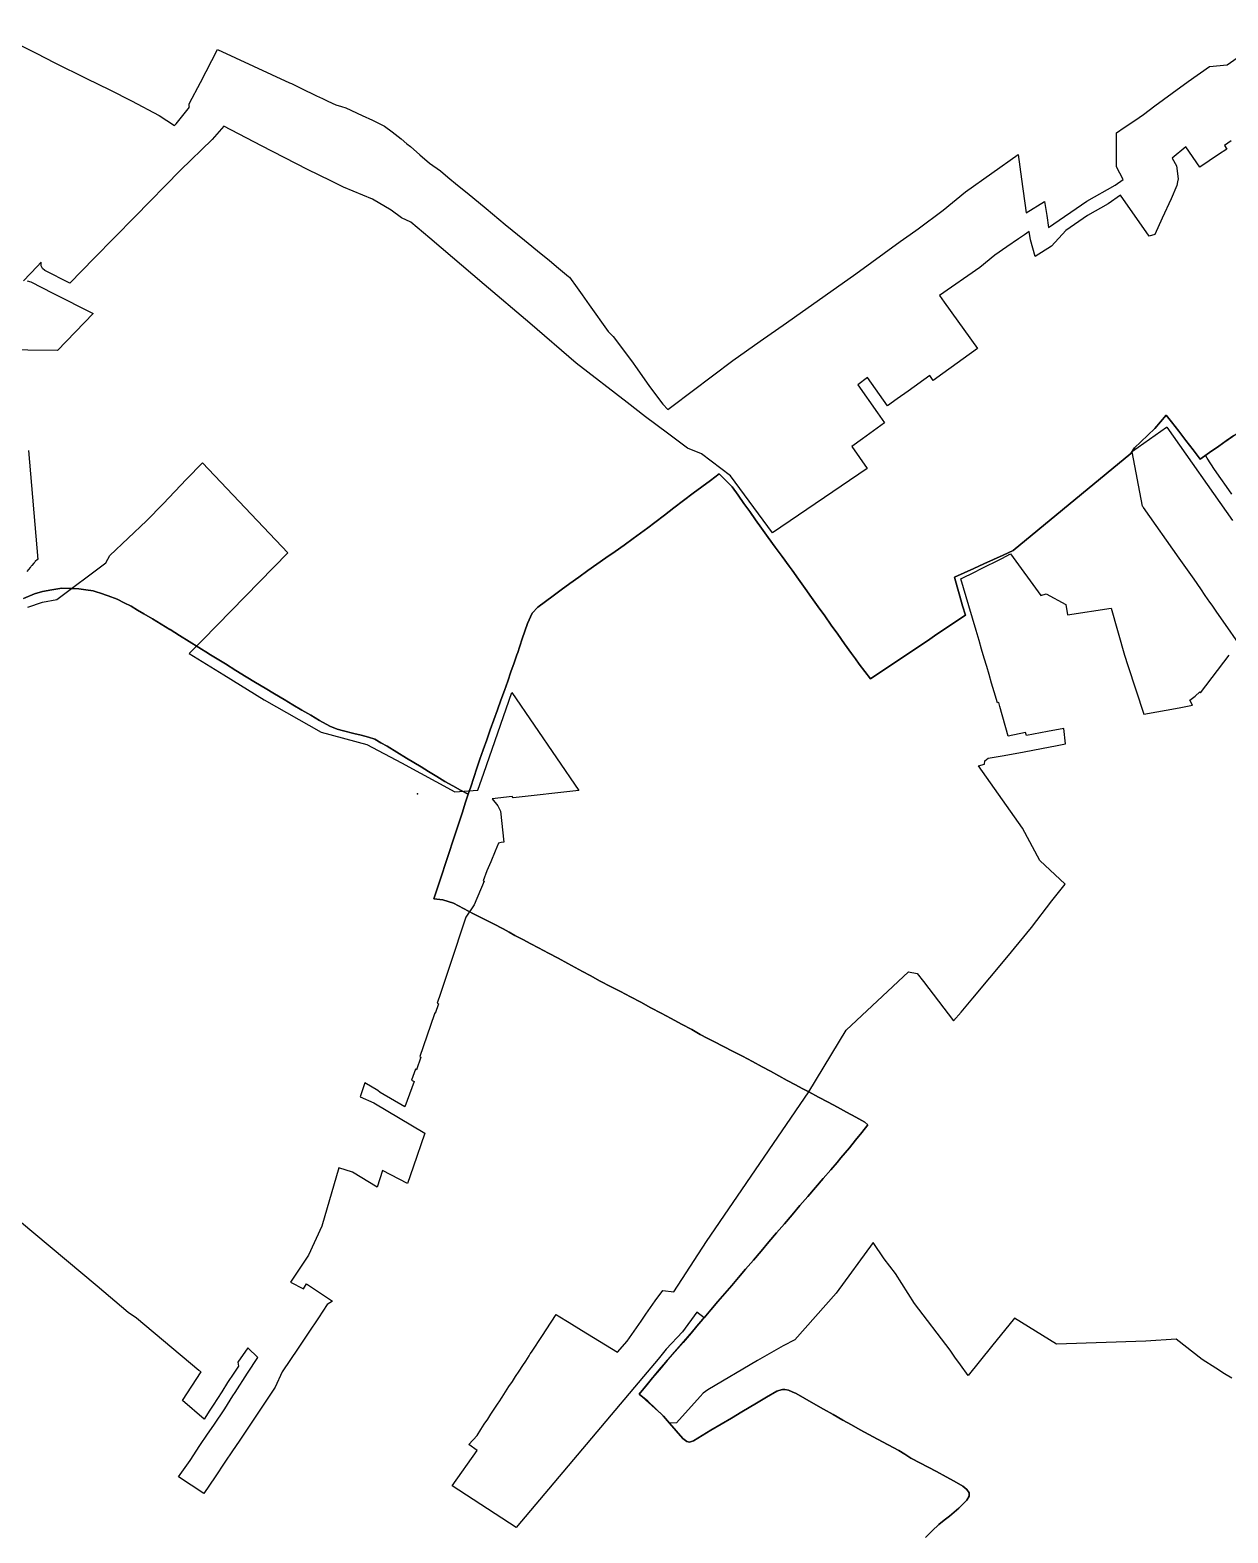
# Model space of a CAD drawing. Header units: inches. Extents: x 11258954 to 11313122, y 3645444 to 3695200.
# Drawn here: x 11287435 to 11292280, y 3668442 to 3674523 of the extents above; entities that cross this region are included whole.
import ezdxf

# ---------------------------------------------------------------- set-up
doc = ezdxf.new("R2010")
doc.units = ezdxf.units.IN
doc.header["$MEASUREMENT"] = 0
for name, color, linetype in [('EnterpriseZone', 103, 'Continuous'), ('PollingPlace', 42, 'Continuous'), ('VotingPrecinct', 233, 'Continuous'), ('Ward', 133, 'Continuous')]:
    doc.layers.add(name, color=color, linetype=linetype)

msp = doc.modelspace()

# ---------------------------------------------------------------- linework, layer by layer
at = {"layer": 'EnterpriseZone'}
for points in [[(11287274, 3674523, 0), (11287461.75, 3674427.9375, 0), (11287532, 3674392.25, 0), (11287663.25, 3674327.375, 0), (11287756.9435, 3674281.2545, 0), (11287845, 3674236.25, 0), (11287957, 3674177, 0), (11288019, 3674137.25, 0), (11288022, 3674140, 0), (11288026, 3674143, 0), (11288080, 3674211.25, 0), (11288079, 3674214.25, 0), (11288079, 3674215.25, 0), (11288079, 3674216.25, 0), (11288079, 3674217.25, 0), (11288079, 3674218.5, 0), (11288079, 3674219.5, 0), (11288079, 3674220.5, 0), (11288079, 3674221.5, 0), (11288079, 3674222.5, 0), (11288079, 3674223.5, 0), (11288079, 3674224.5, 0), (11288080, 3674225.5, 0), (11288080, 3674226.5, 0), (11288080, 3674227.5, 0), (11288124, 3674311, 0), (11288193, 3674445, 0), (11288484, 3674310, 0), (11288492, 3674306.25, 0), (11288506, 3674299.75, 0), (11288528, 3674289, 0), (11288552, 3674277.5, 0), (11288572, 3674268.25, 0), (11288594, 3674257.5, 0), (11288617, 3674246.25, 0), (11288639, 3674235.75, 0), (11288671, 3674220.5, 0), (11288694, 3674213.5, 0), (11288712.5, 3674207.8125, 0), (11288778, 3674177.5, 0), (11288820, 3674158.5, 0), (11288868, 3674134, 0), (11288899.446, 3674111.2985, 0), (11288935.875, 3674082.5625, 0), (11288958.9315, 3674063.2735, 0), (11288973, 3674051.75, 0), (11289012, 3674017.75, 0), (11289051, 3673984, 0), (11289094.4025, 3673952.792, 0), (11289125.295, 3673927.3825, 0), (11289163.904, 3673895.612, 0), (11289202.513, 3673863.842, 0), (11289279.731, 3673800.3015, 0), (11289356.949, 3673736.761, 0), (11289434.1665, 3673673.2205, 0), (11289502.1185, 3673617.305, 0), (11289533.9065, 3673591.418, 0), (11289564.6345, 3673565.805, 0), (11289612.587, 3673526.346, 0), (11289617.297, 3673522.4705, 0), (11289647.6405, 3673479.752, 0), (11289668.0345, 3673451.0415, 0), (11289695.9545, 3673411.7345, 0), (11289772.627, 3673303.792, 0), (11289793, 3673282.75, 0), (11289867, 3673185, 0), (11289891, 3673151.5, 0), (11289940, 3673081, 0), (11289994, 3673009.75, 0), (11290013.896, 3672987.2635, 0), (11290030.66, 3672999.3015, 0), (11290277, 3673186.5, 0), (11290388, 3673264.25, 0), (11290495, 3673338.5, 0), (11290527, 3673361.25, 0), (11290774.8555, 3673536.9935, 0), (11290954.556, 3673666.9215, 0), (11290995.1245, 3673696.2085, 0), (11291026.657, 3673718.972, 0), (11291128.906, 3673793.5385, 0), (11291219, 3673868.25, 0), (11291432, 3674020, 0), (11291445.446, 3673919.154, 0), (11291464.713, 3673783.7525, 0), (11291538.704, 3673828.964, 0), (11291547.1045, 3673773.025, 0), (11291554.677, 3673724.1415, 0), (11291709.186, 3673830.802, 0), (11291823.642, 3673895.154, 0), (11291856.164, 3673918.4445, 0), (11291829, 3673969, 0), (11291829.9155, 3674107.0385, 0), (11291860.9395, 3674128.2385, 0), (11291903.395, 3674157.2505, 0), (11291938.899, 3674181.5125, 0), (11291985, 3674217, 0), (11292055, 3674267.375, 0), (11292120, 3674314.5, 0), (11292205, 3674375.5, 0), (11292276.451, 3674382.28, 0), (11292349.2105, 3674431.7775, 0)], [(11292293.168, 3674074.652, 0), (11292265.8505, 3674056.138, 0), (11292275.668, 3674041.6515, 0), (11292242.556, 3674019.211, 0), (11292166.3985, 3673967.597, 0), (11292110.296, 3674050.3775, 0), (11292055.173, 3674004.534, 0), (11292071.658, 3673973.0955, 0), (11292078.694, 3673921.2945, 0), (11292076.2845, 3673908.375, 0), (11292073.504, 3673893.464, 0), (11292050.125, 3673839.8125, 0), (11292014.5, 3673762, 0), (11291984.125, 3673696.3125, 0), (11291961.894, 3673688.745, 0), (11291845.308, 3673854.4495, 0), (11291796.237, 3673819.9235, 0), (11291712.764, 3673772.5365, 0), (11291624.0695, 3673711.3, 0), (11291566.7725, 3673648.9095, 0), (11291500.3585, 3673607.1395, 0), (11291482.064, 3673674.015, 0), (11291476.1275, 3673707.836, 0), (11291457.075, 3673694.655, 0), (11291433.2185, 3673678.1505, 0), (11291386.323, 3673645.7075, 0), (11291337.123, 3673611.67, 0), (11291276.351, 3673562.247, 0), (11291113.231, 3673448.2495, 0), (11291132.258, 3673422.43, 0), (11291267, 3673235, 0), (11291127.188, 3673132.7895, 0), (11291088.3505, 3673104.3975, 0), (11291073.957, 3673124.592, 0), (11290987.005, 3673062.446, 0), (11290942.4945, 3673030.6345, 0), (11290902.458, 3673002.02, 0), (11290822.7985, 3673117.1675, 0), (11290782.454, 3673087.621, 0), (11290862.9675, 3672973.7955, 0), (11290891.627, 3672933.2775, 0), (11290802.633, 3672869.3665, 0), (11290759.0255, 3672838.05, 0), (11290821, 3672749.5, 0), (11290438, 3672488, 0), (11290267.829, 3672718.532, 0), (11290150.5, 3672808.25, 0), (11290094, 3672830.75, 0), (11290013.746, 3672892.0295, 0), (11289924, 3672958, 0), (11289850, 3673015.75, 0), (11289644, 3673174.5, 0), (11289456.2735, 3673336.397, 0), (11289271.9635, 3673493.0355, 0), (11289051.5325, 3673680.3055, 0), (11288975.322, 3673745.051, 0), (11288937.25, 3673763.75, 0), (11288895, 3673794.75, 0), (11288820, 3673838.75, 0), (11288703, 3673887.5, 0), (11288651.5, 3673912.625, 0), (11288557, 3673958.5, 0), (11288371, 3674055, 0), (11288218, 3674134.75, 0), (11288171, 3674079.5, 0), (11288043.751, 3673956.3595, 0), (11287858.6605, 3673767.795, 0), (11287693.6355, 3673599.402, 0), (11287595, 3673498.5, 0), (11287494.3125, 3673550.6195, 0), (11287485.486, 3673558.289, 0), (11287479, 3673568.5, 0), (11287479, 3673575.25, 0), (11287480, 3673583.75, 0), (11287463.8445, 3673566.918, 0), (11287407.6565, 3673508.378, 0)], [(11287423.115, 3673508.428, 0), (11287437.85, 3673503.754, 0), (11287527.021, 3673458.4895, 0), (11287690, 3673375.5, 0), (11287546, 3673226.5, 0), (11287183.4485, 3673230.615, 0)], [(11292323.1045, 3672041.9875, 0), (11292270.458, 3672117.435, 0), (11292254.435, 3672140.397, 0), (11292232.4995, 3672171.8335, 0), (11292215.925, 3672195.473, 0), (11292207.532, 3672207.501, 0), (11292188.4575, 3672234.837, 0), (11292170.116, 3672262.519, 0), (11292143.2295, 3672300.633, 0), (11292096.8365, 3672366.5105, 0), (11292082.9305, 3672386.257, 0), (11291938.241, 3672591.7145, 0), (11291937.739, 3672592.4275, 0), (11291935.8285, 3672595.1405, 0), (11291935.1255, 3672596.1385, 0), (11291934.863, 3672596.834, 0), (11291892.248, 3672816.13, 0), (11291891.9915, 3672817.7855, 0), (11291894.1355, 3672819.298, 0), (11292032.253, 3672916.7315, 0), (11292032.927, 3672915.7745, 0), (11292298.7615, 3672538.294, 0)], [(11292296, 3672645.25, 0), (11292274, 3672676.5, 0), (11292251, 3672708.5, 0), (11292226, 3672745.25, 0), (11292195.973, 3672790.0535, 0), (11292189.8645, 3672802.3605, 0), (11292351.427, 3672914.307, 0)], [(11287429, 3672822.25, 0), (11287465.9615, 3672380.718, 0), (11287466, 3672380.25, 0), (11287465.113, 3672380.018, 0), (11287456, 3672372.5, 0), (11287454, 3672369.5, 0), (11287450, 3672366, 0), (11287442, 3672357, 0), (11287439, 3672353.75, 0), (11287438, 3672351.5, 0), (11287435, 3672348, 0), (11287422, 3672332, 0)], [(11287426, 3672187.5, 0), (11287485, 3672208.5, 0), (11287543.125, 3672218.1875, 0), (11287741, 3672367, 0), (11287758, 3672397.25, 0), (11287905.5905, 3672537.722, 0), (11287973.1605, 3672606.137, 0), (11288068.201, 3672705.2245, 0), (11288132, 3672772, 0), (11288477.6795, 3672407.768, 0), (11288133, 3672055.25, 0), (11288078, 3672000, 0), (11288218.026, 3671913.8575, 0), (11288381.5625, 3671812.9375, 0), (11288612.0625, 3671681.7815, 0), (11288797.1875, 3671631.719, 0), (11288936.8165, 3671557.397, 0), (11289153, 3671440.5, 0), (11289246.155, 3671447.527, 0), (11289269.787, 3671516.295, 0), (11289383.369, 3671842.275, 0), (11289654.38, 3671445.9385, 0), (11289388.5635, 3671416.766, 0), (11289384.9325, 3671421.2035, 0), (11289304.399, 3671412.681, 0), (11289326.487, 3671383.9635, 0), (11289338, 3671362.5, 0), (11289351, 3671237, 0), (11289340.5, 3671235.0935, 0), (11289330, 3671233.1875, 0), (11289316, 3671200.25, 0), (11289298, 3671157.5, 0), (11289283, 3671121.25, 0), (11289267, 3671081, 0), (11289271, 3671079, 0), (11289230.625, 3670983.1875, 0), (11289197, 3670933, 0), (11289133, 3670737.25, 0), (11289095, 3670624.25, 0), (11289082, 3670585, 0), (11289087.25, 3670582.25, 0), (11289073.625, 3670544.1875, 0), (11289071.635, 3670545.7025, 0), (11289069.615, 3670538.8045, 0), (11289011, 3670370, 0), (11289016, 3670367.5, 0), (11288998, 3670315.5, 0), (11288993.9505, 3670317.8625, 0), (11288978, 3670273.75, 0), (11288988, 3670268.25, 0), (11288951, 3670165.5, 0), (11288851.416, 3670224.121, 0), (11288841.5935, 3670232.078, 0), (11288788.5, 3670263.625, 0), (11288769.8365, 3670206.2995, 0), (11288825, 3670181.5, 0), (11289031, 3670059.75, 0), (11288984.5, 3669921.875, 0), (11288962, 3669855, 0), (11288860, 3669908.5, 0), (11288839, 3669840.5, 0), (11288739, 3669901, 0), (11288683.137, 3669918.3625, 0), (11288615.076, 3669683.2745, 0), (11288561.3345, 3669566.0265, 0), (11288488.1145, 3669455.8955, 0), (11288540.5, 3669428.875, 0), (11288553.5, 3669449.125, 0), (11288658, 3669380, 0), (11288637, 3669366.25, 0), (11288601.125, 3669312.625, 0), (11288559.976, 3669250.2465, 0), (11288519.3125, 3669189.8125, 0), (11288454.243, 3669093.321, 0), (11288426, 3669031, 0), (11288280, 3668812.5, 0), (11288254, 3668773.25, 0), (11288222.875, 3668728.4375, 0), (11288183, 3668668, 0), (11288138, 3668601.5, 0), (11288035, 3668669, 0), (11288082, 3668734.25, 0), (11288122, 3668795, 0), (11288153, 3668841.5, 0), (11288178, 3668877.5, 0), (11288221.933, 3668943.9575, 0), (11288255, 3668996.5, 0), (11288264, 3669009.5, 0), (11288314, 3669087.75, 0), (11288356, 3669151.5, 0), (11288315, 3669190.25, 0), (11288274.907, 3669132.405, 0), (11288277.599, 3669116.836, 0), (11288258.537, 3669087.482, 0), (11288234.0285, 3669049.7415, 0), (11288209.9295, 3669013.0575, 0), (11288175.2085, 3668959.165, 0), (11288162.1375, 3668939.0365, 0), (11288138.4795, 3668902.606, 0), (11288050.911, 3668977.142, 0), (11288126.2535, 3669093.258, 0), (11288118.0585, 3669098.8365, 0), (11287865.376, 3669311.0815, 0), (11287832.0545, 3669333.313, 0), (11287706.759, 3669440.363, 0), (11287392.123, 3669703.8535, 0)], [(11292296, 3669067.5, 0), (11292266, 3669085, 0), (11292231, 3669108.5, 0), (11292176.537, 3669143.5175, 0), (11292070.401, 3669226.3435, 0), (11291947.7825, 3669217.75, 0), (11291586.321, 3669205.701, 0), (11291416.465, 3669311.2895, 0), (11291323.962, 3669196.4595, 0), (11291228.8925, 3669078.4435, 0), (11291198, 3669121.25, 0), (11291176, 3669153.25, 0), (11291156.7, 3669180.97, 0), (11291013, 3669370.5, 0), (11290935, 3669491.25, 0), (11290889, 3669551, 0), (11290845, 3669617, 0), (11290695, 3669411.25, 0), (11290528, 3669222.5, 0), (11290481, 3669199.25, 0), (11290377, 3669139.25, 0), (11290177, 3669020.25, 0), (11290158, 3669007, 0), (11290145.333, 3668993.6295, 0), (11290050, 3668886.75, 0), (11290021, 3668886, 0), (11289989.258, 3668922.099, 0), (11289899, 3669002.75, 0), (11289980, 3669102, 0), (11290123.225, 3669267.0015, 0), (11290161, 3669312, 0), (11290132.1605, 3669334.8535, 0), (11290073.3085, 3669255.3565, 0), (11290008.4355, 3669184.6615, 0), (11289976, 3669144.5, 0), (11289945.7015, 3669109.1515, 0), (11289916, 3669074.5, 0), (11289401, 3668464, 0), (11289142, 3668632.5, 0), (11289243, 3668774.75, 0), (11289209, 3668799, 0), (11289243, 3668836.5, 0), (11289258, 3668860.25, 0), (11289272, 3668881.5, 0), (11289286, 3668902, 0), (11289299, 3668922.5, 0), (11289315, 3668946.5, 0), (11289328, 3668966.25, 0), (11289332, 3668972.75, 0), (11289344, 3668991.25, 0), (11289358, 3669013.25, 0), (11289372, 3669034, 0), (11289386, 3669054.5, 0), (11289399, 3669075, 0), (11289413, 3669096.5, 0), (11289428, 3669119.5, 0), (11289440, 3669137.25, 0), (11289453, 3669158, 0), (11289458, 3669166, 0), (11289463, 3669172.75, 0), (11289508, 3669240.5, 0), (11289523, 3669263.5, 0), (11289563, 3669325, 0), (11289570.75, 3669320.3575, 0), (11289616, 3669293.25, 0), (11289666, 3669261.75, 0), (11289811.13, 3669173.5245, 0), (11289850, 3669217.25, 0), (11289906.42, 3669298.725, 0), (11289917.584, 3669314.847, 0), (11289926, 3669327, 0), (11289963.8245, 3669380.3995, 0), (11289994, 3669423, 0), (11290038.443, 3669416.8565, 0), (11290170.5855, 3669621.0205, 0), (11290585, 3670226.75, 0), (11290736, 3670475.75, 0), (11290988, 3670711.5, 0), (11291023, 3670706, 0), (11291048.545, 3670672.505, 0), (11291170, 3670513.25, 0), (11291200.6725, 3670549.428, 0), (11291248, 3670605.25, 0), (11291385.5, 3670770.375, 0), (11291485, 3670891.25, 0), (11291568, 3670999.5, 0), (11291622, 3671067.5, 0), (11291519, 3671163.25, 0), (11291449, 3671293, 0), (11291270.7895, 3671545.118, 0), (11291295.2345, 3671552.348, 0), (11291296.2915, 3671566.519, 0), (11291310.0715, 3671576.4225, 0), (11291367.2495, 3671586.211, 0), (11291434.857, 3671598.782, 0), (11291484.0435, 3671608.0585, 0), (11291533.341, 3671617.2235, 0), (11291582.4605, 3671626.5915, 0), (11291623.694, 3671634.258, 0), (11291615.753, 3671696.8935, 0), (11291550.7445, 3671684.7545, 0), (11291465.6985, 3671668.8595, 0), (11291461.4195, 3671679.922, 0), (11291391.062, 3671666.3205, 0), (11291357.4855, 3671785.3825, 0), (11291352.934, 3671801.5215, 0), (11291347.8665, 3671800.5095, 0), (11291334.529, 3671845.515, 0), (11291324.1445, 3671880.6735, 0), (11291313.76, 3671915.832, 0), (11291304.483, 3671947.2405, 0), (11291294.3705, 3671981.4785, 0), (11291283.748, 3672017.4425, 0), (11291273.409, 3672052.4475, 0), (11291261.4755, 3672092.852, 0), (11291231.79, 3672193.3705, 0), (11291199.61, 3672302.338, 0), (11291257.478, 3672331.3305, 0), (11291277.609, 3672341.416, 0), (11291365.182, 3672385.291, 0), (11291400.9535, 3672403.213, 0), (11291523.031, 3672235.51, 0), (11291545.0625, 3672242.114, 0), (11291624.63, 3672197.8925, 0), (11291631.821, 3672157.3245, 0), (11291807.5505, 3672184.1175, 0), (11291862.378, 3671993.6965, 0), (11291874.6525, 3671951.0655, 0), (11291940, 3671754.75, 0), (11292082.836, 3671780.9345, 0), (11292136.8785, 3671791.6265, 0), (11292126.1865, 3671812.058, 0), (11292147.6574, 3671827.3053, 0), (11292166.8005, 3671845.389, 0), (11292169.119, 3671840.898, 0), (11292169.2915, 3671840.5645, 0), (11292284.6815, 3671993.0065, 0)]]:
    msp.add_polyline3d(points, dxfattribs=at)
at = {"layer": 'PollingPlace'}
msp.add_point((11289002.141, 3671431.9675), dxfattribs=at)
at = {"layer": 'VotingPrecinct'}
for points in [[(11292303.667, 3672882.2505, 0), (11292273.3335, 3672861.0005, 0), (11292243, 3672839.7505, 0), (11292205.4995, 3672813.5, 0), (11292167.9995, 3672787.25, 0), (11292138.9995, 3672824.9375, 0), (11292109.9995, 3672862.625, 0), (11292080.9995, 3672900.3125, 0), (11292051.9995, 3672937.9995, 0), (11292029.982, 3672964.9695, 0), (11292007.0635, 3672937.821, 0), (11291984.145, 3672910.6725, 0), (11291956.0725, 3672883.9615, 0), (11291927.9995, 3672857.2505, 0), (11291901.9995, 3672832.499, 0), (11291888.0005, 3672808.9995, 0), (11291410.9125, 3672416.4475, 0), (11291371.4275, 3672398.5045, 0), (11291331.9425, 3672380.562, 0), (11291292.458, 3672362.619, 0), (11291252.9725, 3672344.6765, 0), (11291213.488, 3672326.7335, 0), (11291174.003, 3672308.7905, 0), (11291185.0025, 3672270.4055, 0), (11291196.0015, 3672232.0205, 0), (11291207.001, 3672193.635, 0), (11291218.0005, 3672155.25, 0), (11291179.6005, 3672129.4745, 0), (11291141.2005, 3672103.7, 0), (11291102.8005, 3672077.9245, 0), (11291064.4005, 3672052.1495, 0), (11291026.0005, 3672026.3745, 0), (11290987.6, 3672000.5995, 0), (11290949.2005, 3671974.8245, 0), (11290910.8, 3671949.049, 0), (11290872.4005, 3671923.2745, 0), (11290834, 3671897.499, 0), (11290811.5, 3671927.1245, 0), (11290789.0005, 3671956.75, 0), (11290773.275, 3671978.3755, 0), (11290757.5495, 3672000.001, 0), (11290729.775, 3672039.25, 0), (11290702, 3672078.4995, 0), (11290675.5715, 3672115.571, 0), (11290649.1425, 3672152.6425, 0), (11290622.714, 3672189.7145, 0), (11290596.2855, 3672226.786, 0), (11290569.8565, 3672263.8575, 0), (11290543.428, 3672300.929, 0), (11290516.999, 3672338.001, 0), (11290505.001, 3672354.2505, 0), (11290477.001, 3672392.5, 0), (11290449.001, 3672430.7495, 0), (11290421.0005, 3672468.9995, 0), (11290393.0005, 3672507.249, 0), (11290369.4005, 3672540.7995, 0), (11290345.8005, 3672574.35, 0), (11290322.2, 3672607.9, 0), (11290298.6, 3672641.4505, 0), (11290275, 3672675.001, 0), (11290248.5005, 3672701.001, 0), (11290222.0005, 3672727, 0), (11290187.0005, 3672700.9165, 0), (11290152.0005, 3672674.833, 0), (11290117.0005, 3672648.7495, 0), (11290078.2505, 3672619, 0), (11290039.501, 3672589.25, 0), (11290000.7505, 3672559.5005, 0), (11289962.0005, 3672529.7505, 0), (11289933.0005, 3672508.167, 0), (11289904.0005, 3672486.584, 0), (11289875, 3672465.0005, 0), (11289838, 3672439.188, 0), (11289801, 3672413.375, 0), (11289764, 3672387.5625, 0), (11289727, 3672361.7495, 0), (11289690.8765, 3672335.642, 0), (11289654.753, 3672309.534, 0), (11289618.6295, 3672283.4265, 0), (11289582.506, 3672257.3185, 0), (11289551.0665, 3672234.0875, 0), (11289519.6265, 3672210.857, 0), (11289488.187, 3672187.626, 0), (11289465.654, 3672163.5465, 0), (11289447.2975, 3672121.0205, 0), (11289436.1485, 3672090.0105, 0), (11289424.9995, 3672059, 0), (11289415.5005, 3672029.7505, 0), (11289406.001, 3672000.5005, 0), (11289405.826, 3671999.9995, 0), (11289405.497, 3671999.0585, 0), (11289392.665, 3671962.289, 0), (11289379.8325, 3671925.5195, 0), (11289367, 3671888.75, 0), (11289353.333, 3671849.917, 0), (11289339.6665, 3671811.0835, 0), (11289325.9995, 3671772.2505, 0), (11289311.2495, 3671731.75, 0), (11289296.4995, 3671691.25, 0), (11289281.7495, 3671650.7495, 0), (11289266.999, 3671610.2495, 0), (11289254.7495, 3671572.937, 0), (11289242.4995, 3671535.625, 0), (11289230.25, 3671498.313, 0), (11289218.0005, 3671461.0005, 0), (11289206.9995, 3671430.75, 0), (11289175.666, 3671447.8335, 0), (11289144.3335, 3671464.9165, 0), (11289113, 3671481.9995, 0), (11289080, 3671502.625, 0), (11289047, 3671523.2505, 0), (11289017.334, 3671541.2505, 0), (11288987.667, 3671559.2505, 0), (11288958.001, 3671577.2505, 0), (11288918.5005, 3671601.2505, 0), (11288879.0005, 3671625.25, 0), (11288854.162, 3671639.1475, 0), (11288829.323, 3671653.045, 0), (11288803.606, 3671662.339, 0), (11288774.2925, 3671669.4315, 0), (11288744.9785, 3671676.9955, 0), (11288703, 3671687.75, 0), (11288676.8955, 3671693.5445, 0), (11288647.1085, 3671706.309, 0), (11288606.0005, 3671728.75, 0), (11288570.0005, 3671750.125, 0), (11288534.0005, 3671771.5, 0), (11288498.0005, 3671792.8745, 0), (11288462.0005, 3671814.2495, 0), (11288423.7505, 3671837.1245, 0), (11288385.5, 3671859.9995, 0), (11288347.25, 3671882.8745, 0), (11288308.9995, 3671905.7495, 0), (11288267, 3671931.875, 0), (11288225.0005, 3671958.0005, 0), (11288191.5, 3671978.5005, 0), (11288158, 3671999, 0), (11288156.4015, 3671999.9995, 0), (11288117.551, 3672024.312, 0), (11288078.701, 3672048.625, 0), (11288039.851, 3672072.9375, 0), (11288001.0005, 3672097.2505, 0), (11288000.0005, 3672097.8535, 0), (11287965.0005, 3672118.9855, 0), (11287930.0005, 3672140.1175, 0), (11287895, 3672161.25, 0), (11287869.5005, 3672176.25, 0), (11287844.001, 3672191.2505, 0), (11287815.5005, 3672205.8755, 0), (11287787, 3672220.5, 0), (11287751.1485, 3672233.484, 0), (11287715.689, 3672245.777, 0), (11287706.692, 3672248.443, 0), (11287690.1575, 3672253.3425, 0), (11287660.8435, 3672258.5425, 0), (11287631.6595, 3672262.053, 0), (11287611.346, 3672263.511, 0), (11287593.9995, 3672263.7505, 0), (11287562.6645, 3672263.977, 0), (11287522.872, 3672258.5225, 0), (11287484.6845, 3672251.784, 0), (11287452.2725, 3672241.5145, 0), (11287408.182, 3672222.51, 0)], [(11291056.999, 3668423.7495, 0), (11291083.9995, 3668449.75, 0), (11291111, 3668475.7505, 0), (11291132.5, 3668492.7505, 0), (11291154.0005, 3668509.7505, 0), (11291173, 3668526.0005, 0), (11291191.9995, 3668542.2505, 0), (11291223.9995, 3668574.25, 0), (11291234.0005, 3668590.0005, 0), (11291232.9995, 3668604.0005, 0), (11291223.9995, 3668618, 0), (11291207.999, 3668630.249, 0), (11291173, 3668651.001, 0), (11291140.999, 3668669.001, 0), (11291100.9995, 3668690.75, 0), (11291067.3335, 3668708.0735, 0), (11291033.667, 3668725.398, 0), (11291000.0005, 3668742.7215, 0), (11290998.001, 3668743.751, 0), (11290973.5005, 3668759.751, 0), (11290948.9995, 3668775.75, 0), (11290905.9995, 3668798.1245, 0), (11290862.999, 3668820.499, 0), (11290827.9995, 3668839.937, 0), (11290793, 3668859.375, 0), (11290758, 3668878.8125, 0), (11290723.0005, 3668898.2505, 0), (11290683.334, 3668920.584, 0), (11290643.667, 3668942.917, 0), (11290604.0005, 3668965.2505, 0), (11290569, 3668985.375, 0), (11290533.9995, 3669005.4995, 0), (11290516.9995, 3669013.25, 0), (11290502.9995, 3669019.2505, 0), (11290488.001, 3669021.4995, 0), (11290478.9995, 3669021.499, 0), (11290463.9995, 3669018.5, 0), (11290454.9995, 3669014.7495, 0), (11290413.9995, 3668990.75, 0), (11290372.9995, 3668966.75, 0), (11290343.5, 3668949.125, 0), (11290314.0005, 3668931.5005, 0), (11290272.3335, 3668906.667, 0), (11290230.6665, 3668881.8335, 0), (11290188.9995, 3668857, 0), (11290154, 3668835.8745, 0), (11290119.0005, 3668814.7495, 0), (11290102, 3668808.749, 0), (11290091.9995, 3668811.501, 0), (11290075.0005, 3668823.75, 0), (11290048.0005, 3668854.8755, 0), (11290021.0005, 3668886.0005, 0), (11289997, 3668914.7505, 0), (11289965, 3668945.1255, 0), (11289933, 3668975.5, 0), (11289898.9995, 3669002.749, 0), (11289926.0655, 3669035.791, 0), (11289953.132, 3669068.834, 0), (11289980.198, 3669101.876, 0), (11290012.3985, 3669138.8445, 0), (11290044.599, 3669175.8135, 0), (11290076.7995, 3669212.7815, 0), (11290109, 3669249.75, 0), (11290132.5, 3669278.2495, 0), (11290155.9995, 3669306.749, 0), (11290160.9995, 3669312.0005, 0), (11290189, 3669344.7505, 0), (11290217, 3669377.5005, 0), (11290245.0005, 3669410.2505, 0), (11290273.0005, 3669443.0005, 0), (11290301.0005, 3669475.7505, 0), (11290329.001, 3669508.5005, 0), (11290360.445, 3669545.334, 0), (11290391.889, 3669582.167, 0), (11290423.3335, 3669619, 0), (11290454.778, 3669655.8335, 0), (11290486.222, 3669692.666, 0), (11290517.666, 3669729.4995, 0), (11290549.1105, 3669766.333, 0), (11290580.555, 3669803.1655, 0), (11290611.999, 3669839.999, 0), (11290642.999, 3669875.249, 0), (11290673.9995, 3669910.4995, 0), (11290699.2295, 3669940.653, 0), (11290715, 3669959.4995, 0), (11290732.18, 3669979.7495, 0), (11290749.36, 3669999.9995, 0), (11290774.24, 3670031.083, 0), (11290799.1205, 3670062.166, 0), (11290824.0005, 3670093.2495, 0), (11290812, 3670104, 0), (11290774.7495, 3670124.0625, 0), (11290737.4995, 3670144.125, 0), (11290700.249, 3670164.1875, 0), (11290662.999, 3670184.25, 0), (11290623.8105, 3670205.1805, 0), (11290584.6225, 3670226.1105, 0), (11290557.8115, 3670240.43, 0), (11290531.0005, 3670254.75, 0), (11290497.25, 3670273.0625, 0), (11290463.5, 3670291.375, 0), (11290429.7495, 3670309.6875, 0), (11290395.9995, 3670328, 0), (11290356.5, 3670349.125, 0), (11290317, 3670370.2505, 0), (11290278.3335, 3670390.25, 0), (11290239.6665, 3670410.25, 0), (11290201, 3670430.2495, 0), (11290173.5, 3670444.1245, 0), (11290145.9995, 3670457.9995, 0), (11290111.0005, 3670478.7495, 0), (11290069.834, 3670500.8335, 0), (11290028.667, 3670522.9165, 0), (11289987.5005, 3670545, 0), (11289946.3335, 3670567.0835, 0), (11289905.167, 3670589.167, 0), (11289864, 3670611.2505, 0), (11289823, 3670632.1255, 0), (11289782, 3670653, 0), (11289741.0005, 3670675, 0), (11289700.0005, 3670696.9995, 0), (11289670.0005, 3670713.333, 0), (11289640.0005, 3670729.667, 0), (11289610.0005, 3670746.0005, 0), (11289570.667, 3670767, 0), (11289531.3335, 3670788, 0), (11289492, 3670808.9995, 0), (11289460, 3670825.6665, 0), (11289428.0005, 3670842.333, 0), (11289396.0005, 3670859, 0), (11289372.5, 3670872.5005, 0), (11289349, 3670886.001, 0), (11289309, 3670906.501, 0), (11289269, 3670927.001, 0), (11289229, 3670947.501, 0), (11289188, 3670968.8755, 0), (11289146.9995, 3670990.2495, 0), (11289104.477, 3671003.7865, 0), (11289068.6685, 3671008.153, 0), (11289079.1125, 3671040.519, 0), (11289089.5565, 3671072.8845, 0), (11289100.0005, 3671105.2505, 0), (11289115.0005, 3671150.2505, 0), (11289130.0005, 3671195.25, 0), (11289145.0005, 3671240.2495, 0), (11289160.0005, 3671285.2495, 0), (11289171.75, 3671321.6245, 0), (11289183.5, 3671358, 0), (11289195.25, 3671394.375, 0), (11289206.9995, 3671430.75, 0), (11289218.0005, 3671461.0005, 0), (11289230.25, 3671498.313, 0), (11289242.4995, 3671535.625, 0), (11289254.7495, 3671572.937, 0), (11289266.999, 3671610.2495, 0), (11289281.7495, 3671650.7495, 0), (11289296.4995, 3671691.25, 0), (11289311.2495, 3671731.75, 0), (11289325.9995, 3671772.2505, 0), (11289339.6665, 3671811.0835, 0), (11289353.333, 3671849.917, 0), (11289367, 3671888.75, 0), (11289379.8325, 3671925.5195, 0), (11289392.665, 3671962.289, 0), (11289405.497, 3671999.0585, 0), (11289405.826, 3671999.9995, 0), (11289406.001, 3672000.5005, 0), (11289415.5005, 3672029.7505, 0), (11289424.9995, 3672059, 0), (11289436.1485, 3672090.0105, 0), (11289447.2975, 3672121.0205, 0), (11289465.654, 3672163.5465, 0), (11289488.187, 3672187.626, 0), (11289519.6265, 3672210.857, 0), (11289551.0665, 3672234.0875, 0), (11289582.506, 3672257.3185, 0), (11289618.6295, 3672283.4265, 0), (11289654.753, 3672309.534, 0), (11289690.8765, 3672335.642, 0), (11289727, 3672361.7495, 0), (11289764, 3672387.5625, 0), (11289801, 3672413.375, 0), (11289838, 3672439.188, 0), (11289875, 3672465.0005, 0), (11289904.0005, 3672486.584, 0), (11289933.0005, 3672508.167, 0), (11289962.0005, 3672529.7505, 0), (11290000.7505, 3672559.5005, 0), (11290039.501, 3672589.25, 0), (11290078.2505, 3672619, 0), (11290117.0005, 3672648.7495, 0), (11290152.0005, 3672674.833, 0), (11290187.0005, 3672700.9165, 0), (11290222.0005, 3672727, 0), (11290248.5005, 3672701.001, 0), (11290275, 3672675.001, 0), (11290298.6, 3672641.4505, 0), (11290322.2, 3672607.9, 0), (11290345.8005, 3672574.35, 0), (11290369.4005, 3672540.7995, 0), (11290393.0005, 3672507.249, 0), (11290421.0005, 3672468.9995, 0), (11290449.001, 3672430.7495, 0), (11290477.001, 3672392.5, 0), (11290505.001, 3672354.2505, 0), (11290516.999, 3672338.001, 0), (11290543.428, 3672300.929, 0), (11290569.8565, 3672263.8575, 0), (11290596.2855, 3672226.786, 0), (11290622.714, 3672189.7145, 0), (11290649.1425, 3672152.6425, 0), (11290675.5715, 3672115.571, 0), (11290702, 3672078.4995, 0), (11290729.775, 3672039.25, 0), (11290757.5495, 3672000.001, 0), (11290773.275, 3671978.3755, 0), (11290789.0005, 3671956.75, 0), (11290811.5, 3671927.1245, 0), (11290834, 3671897.499, 0), (11290872.4005, 3671923.2745, 0), (11290910.8, 3671949.049, 0), (11290949.2005, 3671974.8245, 0), (11290987.6, 3672000.5995, 0), (11291026.0005, 3672026.3745, 0), (11291064.4005, 3672052.1495, 0), (11291102.8005, 3672077.9245, 0), (11291141.2005, 3672103.7, 0), (11291179.6005, 3672129.4745, 0), (11291218.0005, 3672155.25, 0), (11291207.001, 3672193.635, 0), (11291196.0015, 3672232.0205, 0), (11291185.0025, 3672270.4055, 0), (11291174.003, 3672308.7905, 0), (11291213.488, 3672326.7335, 0), (11291252.9725, 3672344.6765, 0), (11291292.458, 3672362.619, 0), (11291331.9425, 3672380.562, 0), (11291371.4275, 3672398.5045, 0), (11291410.9125, 3672416.4475, 0), (11291888.0005, 3672808.9995, 0), (11291901.9995, 3672832.499, 0), (11291927.9995, 3672857.2505, 0), (11291956.0725, 3672883.9615, 0), (11291984.145, 3672910.6725, 0), (11292007.0635, 3672937.821, 0), (11292029.982, 3672964.9695, 0), (11292051.9995, 3672937.9995, 0), (11292080.9995, 3672900.3125, 0), (11292109.9995, 3672862.625, 0), (11292138.9995, 3672824.9375, 0), (11292167.9995, 3672787.25, 0), (11292205.4995, 3672813.5, 0), (11292243, 3672839.7505, 0), (11292273.3335, 3672861.0005, 0), (11292303.667, 3672882.2505, 0)], [(11287408.182, 3672222.51, 0), (11287452.2725, 3672241.5145, 0), (11287484.6845, 3672251.784, 0), (11287522.872, 3672258.5225, 0), (11287562.6645, 3672263.977, 0), (11287593.9995, 3672263.7505, 0), (11287611.346, 3672263.511, 0), (11287631.6595, 3672262.053, 0), (11287660.8435, 3672258.5425, 0), (11287690.1575, 3672253.3425, 0), (11287706.692, 3672248.443, 0), (11287715.689, 3672245.777, 0), (11287751.1485, 3672233.484, 0), (11287787, 3672220.5, 0), (11287815.5005, 3672205.8755, 0), (11287844.001, 3672191.2505, 0), (11287869.5005, 3672176.25, 0), (11287895, 3672161.25, 0), (11287930.0005, 3672140.1175, 0), (11287965.0005, 3672118.9855, 0), (11288000.0005, 3672097.8535, 0), (11288001.0005, 3672097.2505, 0), (11288039.851, 3672072.9375, 0), (11288078.701, 3672048.625, 0), (11288117.551, 3672024.312, 0), (11288156.4015, 3671999.9995, 0), (11288158, 3671999, 0), (11288191.5, 3671978.5005, 0), (11288225.0005, 3671958.0005, 0), (11288267, 3671931.875, 0), (11288308.9995, 3671905.7495, 0), (11288347.25, 3671882.8745, 0), (11288385.5, 3671859.9995, 0), (11288423.7505, 3671837.1245, 0), (11288462.0005, 3671814.2495, 0), (11288498.0005, 3671792.8745, 0), (11288534.0005, 3671771.5, 0), (11288570.0005, 3671750.125, 0), (11288606.0005, 3671728.75, 0), (11288647.1085, 3671706.309, 0), (11288676.8955, 3671693.5445, 0), (11288703, 3671687.75, 0), (11288744.9785, 3671676.9955, 0), (11288774.2925, 3671669.4315, 0), (11288803.606, 3671662.339, 0), (11288829.323, 3671653.045, 0), (11288854.162, 3671639.1475, 0), (11288879.0005, 3671625.25, 0), (11288918.5005, 3671601.2505, 0), (11288958.001, 3671577.2505, 0), (11288987.667, 3671559.2505, 0), (11289017.334, 3671541.2505, 0), (11289047, 3671523.2505, 0), (11289080, 3671502.625, 0), (11289113, 3671481.9995, 0), (11289144.3335, 3671464.9165, 0), (11289175.666, 3671447.8335, 0), (11289206.9995, 3671430.75, 0), (11289195.25, 3671394.375, 0), (11289183.5, 3671358, 0), (11289171.75, 3671321.6245, 0), (11289160.0005, 3671285.2495, 0), (11289145.0005, 3671240.2495, 0), (11289130.0005, 3671195.25, 0), (11289115.0005, 3671150.2505, 0), (11289100.0005, 3671105.2505, 0), (11289089.5565, 3671072.8845, 0), (11289079.1125, 3671040.519, 0), (11289068.6685, 3671008.153, 0), (11289104.477, 3671003.7865, 0), (11289146.9995, 3670990.2495, 0), (11289188, 3670968.8755, 0), (11289229, 3670947.501, 0), (11289269, 3670927.001, 0), (11289309, 3670906.501, 0), (11289349, 3670886.001, 0), (11289372.5, 3670872.5005, 0), (11289396.0005, 3670859, 0), (11289428.0005, 3670842.333, 0), (11289460, 3670825.6665, 0), (11289492, 3670808.9995, 0), (11289531.3335, 3670788, 0), (11289570.667, 3670767, 0), (11289610.0005, 3670746.0005, 0), (11289640.0005, 3670729.667, 0), (11289670.0005, 3670713.333, 0), (11289700.0005, 3670696.9995, 0), (11289741.0005, 3670675, 0), (11289782, 3670653, 0), (11289823, 3670632.1255, 0), (11289864, 3670611.2505, 0), (11289905.167, 3670589.167, 0), (11289946.3335, 3670567.0835, 0), (11289987.5005, 3670545, 0), (11290028.667, 3670522.9165, 0), (11290069.834, 3670500.8335, 0), (11290111.0005, 3670478.7495, 0), (11290145.9995, 3670457.9995, 0), (11290173.5, 3670444.1245, 0), (11290201, 3670430.2495, 0), (11290239.6665, 3670410.25, 0), (11290278.3335, 3670390.25, 0), (11290317, 3670370.2505, 0), (11290356.5, 3670349.125, 0), (11290395.9995, 3670328, 0), (11290429.7495, 3670309.6875, 0), (11290463.5, 3670291.375, 0), (11290497.25, 3670273.0625, 0), (11290531.0005, 3670254.75, 0), (11290557.8115, 3670240.43, 0), (11290584.6225, 3670226.1105, 0), (11290623.8105, 3670205.1805, 0), (11290662.999, 3670184.25, 0), (11290700.249, 3670164.1875, 0), (11290737.4995, 3670144.125, 0), (11290774.7495, 3670124.0625, 0), (11290812, 3670104, 0), (11290824.0005, 3670093.2495, 0), (11290799.1205, 3670062.166, 0), (11290774.24, 3670031.083, 0), (11290749.36, 3669999.9995, 0), (11290732.18, 3669979.7495, 0), (11290715, 3669959.4995, 0), (11290699.2295, 3669940.653, 0), (11290673.9995, 3669910.4995, 0), (11290642.999, 3669875.249, 0), (11290611.999, 3669839.999, 0), (11290580.555, 3669803.1655, 0), (11290549.1105, 3669766.333, 0), (11290517.666, 3669729.4995, 0), (11290486.222, 3669692.666, 0), (11290454.778, 3669655.8335, 0), (11290423.3335, 3669619, 0), (11290391.889, 3669582.167, 0), (11290360.445, 3669545.334, 0), (11290329.001, 3669508.5005, 0), (11290301.0005, 3669475.7505, 0), (11290273.0005, 3669443.0005, 0), (11290245.0005, 3669410.2505, 0), (11290217, 3669377.5005, 0), (11290189, 3669344.7505, 0), (11290160.9995, 3669312.0005, 0), (11290155.9995, 3669306.749, 0), (11290132.5, 3669278.2495, 0), (11290109, 3669249.75, 0), (11290076.7995, 3669212.7815, 0), (11290044.599, 3669175.8135, 0), (11290012.3985, 3669138.8445, 0), (11289980.198, 3669101.876, 0), (11289953.132, 3669068.834, 0), (11289926.0655, 3669035.791, 0), (11289898.9995, 3669002.749, 0), (11289933, 3668975.5, 0), (11289965, 3668945.1255, 0), (11289997, 3668914.7505, 0), (11290021.0005, 3668886.0005, 0), (11290048.0005, 3668854.8755, 0), (11290075.0005, 3668823.75, 0), (11290091.9995, 3668811.501, 0), (11290102, 3668808.749, 0), (11290119.0005, 3668814.7495, 0), (11290154, 3668835.8745, 0), (11290188.9995, 3668857, 0), (11290230.6665, 3668881.8335, 0), (11290272.3335, 3668906.667, 0), (11290314.0005, 3668931.5005, 0), (11290343.5, 3668949.125, 0), (11290372.9995, 3668966.75, 0), (11290413.9995, 3668990.75, 0), (11290454.9995, 3669014.7495, 0), (11290463.9995, 3669018.5, 0), (11290478.9995, 3669021.499, 0), (11290488.001, 3669021.4995, 0), (11290502.9995, 3669019.2505, 0), (11290516.9995, 3669013.25, 0), (11290533.9995, 3669005.4995, 0), (11290569, 3668985.375, 0), (11290604.0005, 3668965.2505, 0), (11290643.667, 3668942.917, 0), (11290683.334, 3668920.584, 0), (11290723.0005, 3668898.2505, 0), (11290758, 3668878.8125, 0), (11290793, 3668859.375, 0), (11290827.9995, 3668839.937, 0), (11290862.999, 3668820.499, 0), (11290905.9995, 3668798.1245, 0), (11290948.9995, 3668775.75, 0), (11290973.5005, 3668759.751, 0), (11290998.001, 3668743.751, 0), (11291000.0005, 3668742.7215, 0), (11291033.667, 3668725.398, 0), (11291067.3335, 3668708.0735, 0), (11291100.9995, 3668690.75, 0), (11291140.999, 3668669.001, 0), (11291173, 3668651.001, 0), (11291207.999, 3668630.249, 0), (11291223.9995, 3668618, 0), (11291232.9995, 3668604.0005, 0), (11291234.0005, 3668590.0005, 0), (11291223.9995, 3668574.25, 0), (11291191.9995, 3668542.2505, 0), (11291173, 3668526.0005, 0), (11291154.0005, 3668509.7505, 0), (11291132.5, 3668492.7505, 0), (11291111, 3668475.7505, 0), (11291083.9995, 3668449.75, 0), (11291056.999, 3668423.7495, 0)]]:
    msp.add_polyline3d(points, dxfattribs=at)
at = {"layer": 'Ward'}
for points in [[(11291056.999, 3668423.7495, 0), (11291083.9995, 3668449.75, 0), (11291111, 3668475.7505, 0), (11291132.5, 3668492.7505, 0), (11291154.0005, 3668509.7505, 0), (11291173, 3668526.0005, 0), (11291191.9995, 3668542.2505, 0), (11291223.9995, 3668574.25, 0), (11291234.0005, 3668590.0005, 0), (11291232.9995, 3668604.0005, 0), (11291223.9995, 3668618, 0), (11291207.999, 3668630.249, 0), (11291173, 3668651.001, 0), (11291140.999, 3668669.001, 0), (11291100.9995, 3668690.75, 0), (11291067.3335, 3668708.0735, 0), (11291033.667, 3668725.398, 0), (11291000.0005, 3668742.7215, 0), (11290998.001, 3668743.751, 0), (11290973.5005, 3668759.751, 0), (11290948.9995, 3668775.75, 0), (11290905.9995, 3668798.1245, 0), (11290862.999, 3668820.499, 0), (11290827.9995, 3668839.937, 0), (11290793, 3668859.375, 0), (11290758, 3668878.8125, 0), (11290723.0005, 3668898.2505, 0), (11290683.334, 3668920.584, 0), (11290643.667, 3668942.917, 0), (11290604.0005, 3668965.2505, 0), (11290569, 3668985.375, 0), (11290533.9995, 3669005.4995, 0), (11290516.9995, 3669013.25, 0), (11290502.9995, 3669019.2505, 0), (11290488.001, 3669021.4995, 0), (11290478.9995, 3669021.499, 0), (11290463.9995, 3669018.5, 0), (11290454.9995, 3669014.7495, 0), (11290413.9995, 3668990.75, 0), (11290372.9995, 3668966.75, 0), (11290343.5, 3668949.125, 0), (11290314.0005, 3668931.5005, 0), (11290272.3335, 3668906.667, 0), (11290230.6665, 3668881.8335, 0), (11290188.9995, 3668857, 0), (11290154, 3668835.8745, 0), (11290119.0005, 3668814.7495, 0), (11290102, 3668808.749, 0), (11290091.9995, 3668811.501, 0), (11290075.0005, 3668823.75, 0), (11290048.0005, 3668854.8755, 0), (11290021.0005, 3668886.0005, 0), (11289997, 3668914.7505, 0), (11289965, 3668945.1255, 0), (11289933, 3668975.5, 0), (11289898.9995, 3669002.749, 0), (11289926.0655, 3669035.791, 0), (11289953.132, 3669068.834, 0), (11289980.198, 3669101.876, 0), (11290012.3985, 3669138.8445, 0), (11290044.599, 3669175.8135, 0), (11290076.7995, 3669212.7815, 0), (11290109, 3669249.75, 0), (11290132.5, 3669278.2495, 0), (11290155.9995, 3669306.749, 0), (11290160.9995, 3669312.0005, 0), (11290189, 3669344.7505, 0), (11290217, 3669377.5005, 0), (11290245.0005, 3669410.2505, 0), (11290273.0005, 3669443.0005, 0), (11290301.0005, 3669475.7505, 0), (11290329.001, 3669508.5005, 0), (11290360.445, 3669545.334, 0), (11290391.889, 3669582.167, 0), (11290423.3335, 3669619, 0), (11290454.778, 3669655.8335, 0), (11290486.222, 3669692.666, 0), (11290517.666, 3669729.4995, 0), (11290549.1105, 3669766.333, 0), (11290580.555, 3669803.1655, 0), (11290611.999, 3669839.999, 0), (11290642.999, 3669875.249, 0), (11290673.9995, 3669910.4995, 0), (11290699.2295, 3669940.653, 0), (11290715, 3669959.4995, 0), (11290732.18, 3669979.7495, 0), (11290749.36, 3669999.9995, 0), (11290774.24, 3670031.083, 0), (11290799.1205, 3670062.166, 0), (11290824.0005, 3670093.2495, 0), (11290812, 3670104, 0), (11290774.7495, 3670124.0625, 0), (11290737.4995, 3670144.125, 0), (11290700.249, 3670164.1875, 0), (11290662.999, 3670184.25, 0), (11290623.8105, 3670205.1805, 0), (11290584.6225, 3670226.1105, 0), (11290557.8115, 3670240.43, 0), (11290531.0005, 3670254.75, 0), (11290497.25, 3670273.0625, 0), (11290463.5, 3670291.375, 0), (11290429.7495, 3670309.6875, 0), (11290395.9995, 3670328, 0), (11290356.5, 3670349.125, 0), (11290317, 3670370.2505, 0), (11290278.3335, 3670390.25, 0), (11290239.6665, 3670410.25, 0), (11290201, 3670430.2495, 0), (11290173.5, 3670444.1245, 0), (11290145.9995, 3670457.9995, 0), (11290111.0005, 3670478.7495, 0), (11290069.834, 3670500.8335, 0), (11290028.667, 3670522.9165, 0), (11289987.5005, 3670545, 0), (11289946.3335, 3670567.0835, 0), (11289905.167, 3670589.167, 0), (11289864, 3670611.2505, 0), (11289823, 3670632.1255, 0), (11289782, 3670653, 0), (11289741.0005, 3670675, 0), (11289700.0005, 3670696.9995, 0), (11289670.0005, 3670713.333, 0), (11289640.0005, 3670729.667, 0), (11289610.0005, 3670746.0005, 0), (11289570.667, 3670767, 0), (11289531.3335, 3670788, 0), (11289492, 3670808.9995, 0), (11289460, 3670825.6665, 0), (11289428.0005, 3670842.333, 0), (11289396.0005, 3670859, 0), (11289372.5, 3670872.5005, 0), (11289349, 3670886.001, 0), (11289309, 3670906.501, 0), (11289269, 3670927.001, 0), (11289229, 3670947.501, 0), (11289188, 3670968.8755, 0), (11289146.9995, 3670990.2495, 0), (11289104.477, 3671003.7865, 0), (11289068.6685, 3671008.153, 0), (11289079.1125, 3671040.519, 0), (11289089.5565, 3671072.8845, 0), (11289100.0005, 3671105.2505, 0), (11289115.0005, 3671150.2505, 0), (11289130.0005, 3671195.25, 0), (11289145.0005, 3671240.2495, 0), (11289160.0005, 3671285.2495, 0), (11289171.75, 3671321.6245, 0), (11289183.5, 3671358, 0), (11289195.25, 3671394.375, 0), (11289206.9995, 3671430.75, 0), (11289175.666, 3671447.8335, 0), (11289144.3335, 3671464.9165, 0), (11289113, 3671481.9995, 0), (11289080, 3671502.625, 0), (11289047, 3671523.2505, 0), (11289017.334, 3671541.2505, 0), (11288987.667, 3671559.2505, 0), (11288958.001, 3671577.2505, 0), (11288918.5005, 3671601.2505, 0), (11288879.0005, 3671625.25, 0), (11288854.162, 3671639.1475, 0), (11288829.323, 3671653.045, 0), (11288803.606, 3671662.339, 0), (11288774.2925, 3671669.4315, 0), (11288744.9785, 3671676.9955, 0), (11288703, 3671687.75, 0), (11288676.8955, 3671693.5445, 0), (11288647.1085, 3671706.309, 0), (11288606.0005, 3671728.75, 0), (11288570.0005, 3671750.125, 0), (11288534.0005, 3671771.5, 0), (11288498.0005, 3671792.8745, 0), (11288462.0005, 3671814.2495, 0), (11288423.7505, 3671837.1245, 0), (11288385.5, 3671859.9995, 0), (11288347.25, 3671882.8745, 0), (11288308.9995, 3671905.7495, 0), (11288267, 3671931.875, 0), (11288225.0005, 3671958.0005, 0), (11288191.5, 3671978.5005, 0), (11288158, 3671999, 0), (11288156.4015, 3671999.9995, 0), (11288117.551, 3672024.312, 0), (11288078.701, 3672048.625, 0), (11288039.851, 3672072.9375, 0), (11288001.0005, 3672097.2505, 0), (11288000.0005, 3672097.8535, 0), (11287965.0005, 3672118.9855, 0), (11287930.0005, 3672140.1175, 0), (11287895, 3672161.25, 0), (11287869.5005, 3672176.25, 0), (11287844.001, 3672191.2505, 0), (11287815.5005, 3672205.8755, 0), (11287787, 3672220.5, 0), (11287751.1485, 3672233.484, 0), (11287715.689, 3672245.777, 0), (11287706.692, 3672248.443, 0), (11287690.1575, 3672253.3425, 0), (11287660.8435, 3672258.5425, 0), (11287631.6595, 3672262.053, 0), (11287611.346, 3672263.511, 0), (11287593.9995, 3672263.7505, 0), (11287562.6645, 3672263.977, 0), (11287522.872, 3672258.5225, 0), (11287484.6845, 3672251.784, 0), (11287452.2725, 3672241.5145, 0), (11287408.182, 3672222.51, 0)], [(11287408.182, 3672222.51, 0), (11287452.2725, 3672241.5145, 0), (11287484.6845, 3672251.784, 0), (11287522.872, 3672258.5225, 0), (11287562.6645, 3672263.977, 0), (11287593.9995, 3672263.7505, 0), (11287611.346, 3672263.511, 0), (11287631.6595, 3672262.053, 0), (11287660.8435, 3672258.5425, 0), (11287690.1575, 3672253.3425, 0), (11287706.692, 3672248.443, 0), (11287715.689, 3672245.777, 0), (11287751.1485, 3672233.484, 0), (11287787, 3672220.5, 0), (11287815.5005, 3672205.8755, 0), (11287844.001, 3672191.2505, 0), (11287869.5005, 3672176.25, 0), (11287895, 3672161.25, 0), (11287930.0005, 3672140.1175, 0), (11287965.0005, 3672118.9855, 0), (11288000.0005, 3672097.8535, 0), (11288001.0005, 3672097.2505, 0), (11288039.851, 3672072.9375, 0), (11288078.701, 3672048.625, 0), (11288117.551, 3672024.312, 0), (11288156.4015, 3671999.9995, 0), (11288158, 3671999, 0), (11288191.5, 3671978.5005, 0), (11288225.0005, 3671958.0005, 0), (11288267, 3671931.875, 0), (11288308.9995, 3671905.7495, 0), (11288347.25, 3671882.8745, 0), (11288385.5, 3671859.9995, 0), (11288423.7505, 3671837.1245, 0), (11288462.0005, 3671814.2495, 0), (11288498.0005, 3671792.8745, 0), (11288534.0005, 3671771.5, 0), (11288570.0005, 3671750.125, 0), (11288606.0005, 3671728.75, 0), (11288647.1085, 3671706.309, 0), (11288676.8955, 3671693.5445, 0), (11288703, 3671687.75, 0), (11288744.9785, 3671676.9955, 0), (11288774.2925, 3671669.4315, 0), (11288803.606, 3671662.339, 0), (11288829.323, 3671653.045, 0), (11288854.162, 3671639.1475, 0), (11288879.0005, 3671625.25, 0), (11288918.5005, 3671601.2505, 0), (11288958.001, 3671577.2505, 0), (11288987.667, 3671559.2505, 0), (11289017.334, 3671541.2505, 0), (11289047, 3671523.2505, 0), (11289080, 3671502.625, 0), (11289113, 3671481.9995, 0), (11289144.3335, 3671464.9165, 0), (11289175.666, 3671447.8335, 0), (11289206.9995, 3671430.75, 0), (11289195.25, 3671394.375, 0), (11289183.5, 3671358, 0), (11289171.75, 3671321.6245, 0), (11289160.0005, 3671285.2495, 0), (11289145.0005, 3671240.2495, 0), (11289130.0005, 3671195.25, 0), (11289115.0005, 3671150.2505, 0), (11289100.0005, 3671105.2505, 0), (11289089.5565, 3671072.8845, 0), (11289079.1125, 3671040.519, 0), (11289068.6685, 3671008.153, 0), (11289104.477, 3671003.7865, 0), (11289146.9995, 3670990.2495, 0), (11289188, 3670968.8755, 0), (11289229, 3670947.501, 0), (11289269, 3670927.001, 0), (11289309, 3670906.501, 0), (11289349, 3670886.001, 0), (11289372.5, 3670872.5005, 0), (11289396.0005, 3670859, 0), (11289428.0005, 3670842.333, 0), (11289460, 3670825.6665, 0), (11289492, 3670808.9995, 0), (11289531.3335, 3670788, 0), (11289570.667, 3670767, 0), (11289610.0005, 3670746.0005, 0), (11289640.0005, 3670729.667, 0), (11289670.0005, 3670713.333, 0), (11289700.0005, 3670696.9995, 0), (11289741.0005, 3670675, 0), (11289782, 3670653, 0), (11289823, 3670632.1255, 0), (11289864, 3670611.2505, 0), (11289905.167, 3670589.167, 0), (11289946.3335, 3670567.0835, 0), (11289987.5005, 3670545, 0), (11290028.667, 3670522.9165, 0), (11290069.834, 3670500.8335, 0), (11290111.0005, 3670478.7495, 0), (11290145.9995, 3670457.9995, 0), (11290173.5, 3670444.1245, 0), (11290201, 3670430.2495, 0), (11290239.6665, 3670410.25, 0), (11290278.3335, 3670390.25, 0), (11290317, 3670370.2505, 0), (11290356.5, 3670349.125, 0), (11290395.9995, 3670328, 0), (11290429.7495, 3670309.6875, 0), (11290463.5, 3670291.375, 0), (11290497.25, 3670273.0625, 0), (11290531.0005, 3670254.75, 0), (11290557.8115, 3670240.43, 0), (11290584.6225, 3670226.1105, 0), (11290623.8105, 3670205.1805, 0), (11290662.999, 3670184.25, 0), (11290700.249, 3670164.1875, 0), (11290737.4995, 3670144.125, 0), (11290774.7495, 3670124.0625, 0), (11290812, 3670104, 0), (11290824.0005, 3670093.2495, 0), (11290799.1205, 3670062.166, 0), (11290774.24, 3670031.083, 0), (11290749.36, 3669999.9995, 0), (11290732.18, 3669979.7495, 0), (11290715, 3669959.4995, 0), (11290699.2295, 3669940.653, 0), (11290673.9995, 3669910.4995, 0), (11290642.999, 3669875.249, 0), (11290611.999, 3669839.999, 0), (11290580.555, 3669803.1655, 0), (11290549.1105, 3669766.333, 0), (11290517.666, 3669729.4995, 0), (11290486.222, 3669692.666, 0), (11290454.778, 3669655.8335, 0), (11290423.3335, 3669619, 0), (11290391.889, 3669582.167, 0), (11290360.445, 3669545.334, 0), (11290329.001, 3669508.5005, 0), (11290301.0005, 3669475.7505, 0), (11290273.0005, 3669443.0005, 0), (11290245.0005, 3669410.2505, 0), (11290217, 3669377.5005, 0), (11290189, 3669344.7505, 0), (11290160.9995, 3669312.0005, 0), (11290155.9995, 3669306.749, 0), (11290132.5, 3669278.2495, 0), (11290109, 3669249.75, 0), (11290076.7995, 3669212.7815, 0), (11290044.599, 3669175.8135, 0), (11290012.3985, 3669138.8445, 0), (11289980.198, 3669101.876, 0), (11289953.132, 3669068.834, 0), (11289926.0655, 3669035.791, 0), (11289898.9995, 3669002.749, 0), (11289933, 3668975.5, 0), (11289965, 3668945.1255, 0), (11289997, 3668914.7505, 0), (11290021.0005, 3668886.0005, 0), (11290048.0005, 3668854.8755, 0), (11290075.0005, 3668823.75, 0), (11290091.9995, 3668811.501, 0), (11290102, 3668808.749, 0), (11290119.0005, 3668814.7495, 0), (11290154, 3668835.8745, 0), (11290188.9995, 3668857, 0), (11290230.6665, 3668881.8335, 0), (11290272.3335, 3668906.667, 0), (11290314.0005, 3668931.5005, 0), (11290343.5, 3668949.125, 0), (11290372.9995, 3668966.75, 0), (11290413.9995, 3668990.75, 0), (11290454.9995, 3669014.7495, 0), (11290463.9995, 3669018.5, 0), (11290478.9995, 3669021.499, 0), (11290488.001, 3669021.4995, 0), (11290502.9995, 3669019.2505, 0), (11290516.9995, 3669013.25, 0), (11290533.9995, 3669005.4995, 0), (11290569, 3668985.375, 0), (11290604.0005, 3668965.2505, 0), (11290643.667, 3668942.917, 0), (11290683.334, 3668920.584, 0), (11290723.0005, 3668898.2505, 0), (11290758, 3668878.8125, 0), (11290793, 3668859.375, 0), (11290827.9995, 3668839.937, 0), (11290862.999, 3668820.499, 0), (11290905.9995, 3668798.1245, 0), (11290948.9995, 3668775.75, 0), (11290973.5005, 3668759.751, 0), (11290998.001, 3668743.751, 0), (11291000.0005, 3668742.7215, 0), (11291033.667, 3668725.398, 0), (11291067.3335, 3668708.0735, 0), (11291100.9995, 3668690.75, 0), (11291140.999, 3668669.001, 0), (11291173, 3668651.001, 0), (11291207.999, 3668630.249, 0), (11291223.9995, 3668618, 0), (11291232.9995, 3668604.0005, 0), (11291234.0005, 3668590.0005, 0), (11291223.9995, 3668574.25, 0), (11291191.9995, 3668542.2505, 0), (11291173, 3668526.0005, 0), (11291154.0005, 3668509.7505, 0), (11291132.5, 3668492.7505, 0), (11291111, 3668475.7505, 0), (11291083.9995, 3668449.75, 0), (11291056.999, 3668423.7495, 0)]]:
    msp.add_polyline3d(points, dxfattribs=at)

doc.saveas('drawing.dxf')
